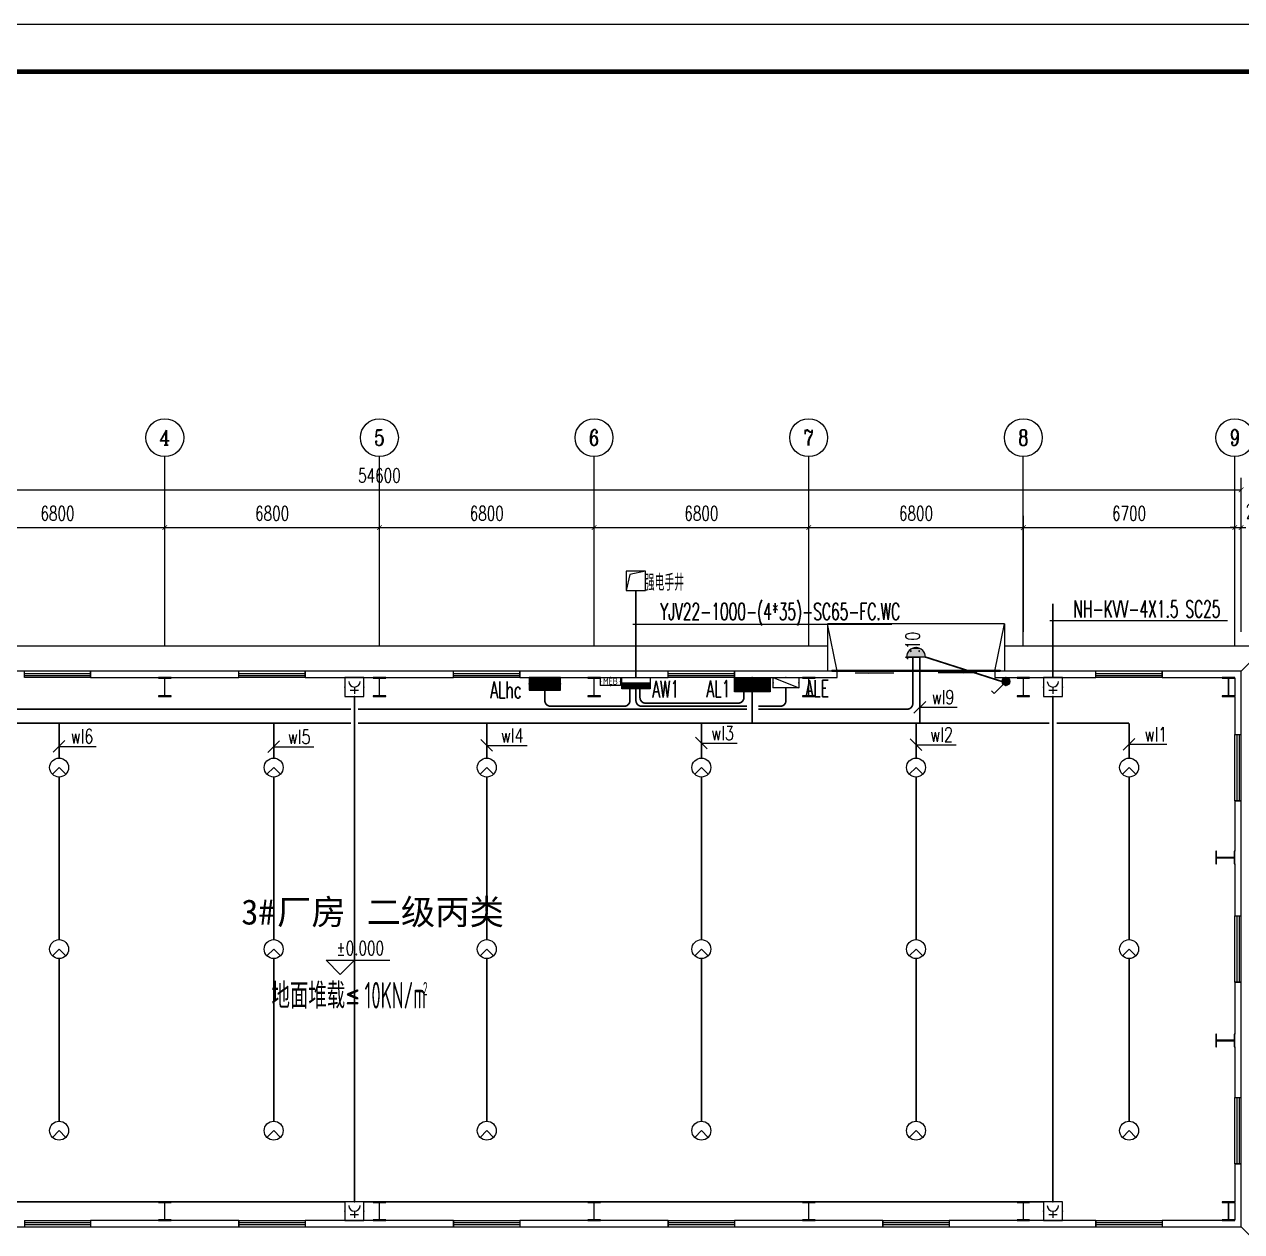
# Model space of a CAD drawing. Extents: x 1728470 to 1835391, y -157368 to 197905.
# Drawn here: x 1759900 to 1798467, y 66212 to 104451 of the extents above; entities that cross this region are included whole.
import ezdxf
from ezdxf.enums import TextEntityAlignment as Align

# ---------------------------------------------------------------- set-up
doc = ezdxf.new("R2010")
doc.units = 0
doc.header["$LTSCALE"] = 1000
doc.header["$MEASUREMENT"] = 0
doc.layers.get('0').update_dxf_attribs({"linetype": 'CONTINUOUS'})
doc.layers.get('DEFPOINTS').update_dxf_attribs({"linetype": 'CONTINUOUS'})
for name, color, linetype in [('AXIS', 3, 'CONTINUOUS'), ('AXIS_TEXT', 7, 'CONTINUOUS'), ('COLUMN', 99, 'CONTINUOUS'), ('DIM-照明', 4, 'CONTINUOUS'), ('DIM_ELEV', 3, 'CONTINUOUS'), ('DIM_SYMB', 3, 'CONTINUOUS'), ('EQUIP-消防', 3, 'CONTINUOUS'), ('EQUIP-照明', 3, 'CONTINUOUS'), ('EQUIP-箱柜', 3, 'CONTINUOUS'), ('GROUND', 2, 'CONTINUOUS'), ('PUB_TEXT', 7, 'CONTINUOUS'), ('PUB_TITLE', 4, 'CONTINUOUS'), ('STAIR', 2, 'CONTINUOUS'), ('WALL', 9, 'CONTINUOUS'), ('WINDOW', 99, 'CONTINUOUS'), ('WIRE-照明', 1, 'CONTINUOUS')]:
    doc.layers.add(name, color=color, linetype=linetype)
doc.styles.add('_TCH_AXIS', font='COMPLEX', dxfattribs={"bigfont": 'GBCBIG'})
doc.styles.add('_TCH_DIM', font='SIMPLEX', dxfattribs={"bigfont": 'GBCBIG'})
doc.styles.add('_TCH_DYN', font='')
doc.styles.add('_TCH_LABEL', font='COMPLEX', dxfattribs={"bigfont": 'GBCBIG'})
doc.styles.add('_TEL_DIM', font='SIMPLEX', dxfattribs={"width": 0.8, "height": 3.5, "bigfont": 'HZTXT'})
doc.styles.add('COMPLEX', font='COMPLEX')
doc.styles.add('DIM_FONT', font='SIMPLEX', dxfattribs={"width": 0.7, "bigfont": 'GBCBIG'})
doc.styles.get("Standard").update_dxf_attribs({"font": 'gbenor.shx', "bigfont": 'gbcbig.shx'})
doc.styles.add('STY53', font='COMPLEX', dxfattribs={"width": 0.6, "bigfont": 'HZTXT'})
doc.styles.get('_TCH_DYN').set_extended_font_data('SimSun')
doc.dimstyles.new('DIMN150', dxfattribs={"dimscale": 1.5, "dimtxt": 300, "dimasz": 100, "dimexe": 250, "dimexo": 300, "dimgap": 150, "dimtad": 1, "dimdec": 0, "dimzin": 0, "dimtxsty": 'DIM_FONT', "dimblk": 'ARCHTICK', "dimcen": 0.09, "dimclrt": 7, "dimazin": 3, "dimtfac": 1, "dimtdec": 0, "dimtix": 1, "dimtmove": 0, "dimatfit": 3, "dimtolj": 1, "dimtzin": 0})

# ---------------------------------------------------------------- blocks, each defined once
blk = doc.blocks.new('_AXISO')
blk.add_circle((0, 0), 0.5)
at = {"layer": 'AXIS_TEXT', "style": 'COMPLEX', "width": 1.041667}
blk.add_attdef('A', text='', height=0.56, dxfattribs=at).set_placement((-0.25, -0.28), (0.25, -0.28), align=Align.FIT)
blk = doc.blocks.new('_ARCHTICK')
at = {"color": 0, "linetype": 'BYBLOCK', "const_width": 0.15}
blk.add_lwpolyline([(-0.5, -0.5), (0.5, 0.5)], dxfattribs=at)
blk = doc.blocks.new('*D59')
at = {"layer": 'AXIS', "color": 0}
for p, q in [((1913817, 87550), (1913817, 92425)), ((1968417, 87550), (1968417, 92425)), ((1913817, 92050), (1968417, 92050))]:
    blk.add_line(p, q, dxfattribs=at)
at = {"layer": 'DEFPOINTS', "color": 0}
for p in [(1968417, 92050), (1913817, 87100), (1968417, 87100)]:
    blk.add_point(p, dxfattribs=at)
at = {"layer": 'AXIS', "color": 0, "xscale": 150, "yscale": 150, "zscale": 150, "rotation": 180}
blk.add_blockref('_ARCHTICK', (1913817, 92050), dxfattribs=at)
at = {"layer": 'AXIS', "color": 0, "xscale": 150, "yscale": 150, "zscale": 150}
blk.add_blockref('_ARCHTICK', (1968417, 92050), dxfattribs=at)
at = {"layer": 'AXIS', "color": 7, "insert": (1941117, 92500), "char_height": 450, "attachment_point": 5, "style": 'DIM_FONT'}
blk.add_mtext('\\A1;54600', dxfattribs=at)
blk = doc.blocks.new('*D63')
at = {"layer": 'AXIS', "color": 0}
for p, q in [((1927517, 87550), (1927517, 91225)), ((1934317, 87550), (1934317, 91225)), ((1927517, 90850), (1934317, 90850))]:
    blk.add_line(p, q, dxfattribs=at)
at = {"layer": 'DEFPOINTS', "color": 0}
for p in [(1934317, 90850), (1927517, 87100), (1934317, 87100)]:
    blk.add_point(p, dxfattribs=at)
at = {"layer": 'AXIS', "color": 0, "xscale": 150, "yscale": 150, "zscale": 150, "rotation": 180}
blk.add_blockref('_ARCHTICK', (1927517, 90850), dxfattribs=at)
at = {"layer": 'AXIS', "color": 0, "xscale": 150, "yscale": 150, "zscale": 150}
blk.add_blockref('_ARCHTICK', (1934317, 90850), dxfattribs=at)
at = {"layer": 'AXIS', "color": 7, "insert": (1930917, 91300), "char_height": 450, "attachment_point": 5, "style": 'DIM_FONT'}
blk.add_mtext('\\A1;6800', dxfattribs=at)
blk = doc.blocks.new('*D64')
at = {"layer": 'AXIS', "color": 0}
for p, q in [((1934317, 87550), (1934317, 91225)), ((1941117, 87550), (1941117, 91225)), ((1934317, 90850), (1941117, 90850))]:
    blk.add_line(p, q, dxfattribs=at)
at = {"layer": 'DEFPOINTS', "color": 0}
for p in [(1941117, 90850), (1934317, 87100), (1941117, 87100)]:
    blk.add_point(p, dxfattribs=at)
at = {"layer": 'AXIS', "color": 0, "xscale": 150, "yscale": 150, "zscale": 150, "rotation": 180}
blk.add_blockref('_ARCHTICK', (1934317, 90850), dxfattribs=at)
at = {"layer": 'AXIS', "color": 0, "xscale": 150, "yscale": 150, "zscale": 150}
blk.add_blockref('_ARCHTICK', (1941117, 90850), dxfattribs=at)
at = {"layer": 'AXIS', "color": 7, "insert": (1937717, 91300), "char_height": 450, "attachment_point": 5, "style": 'DIM_FONT'}
blk.add_mtext('\\A1;6800', dxfattribs=at)
blk = doc.blocks.new('*D65')
at = {"layer": 'AXIS', "color": 0}
for p, q in [((1941117, 87550), (1941117, 91225)), ((1947917, 87550), (1947917, 91225)), ((1941117, 90850), (1947917, 90850))]:
    blk.add_line(p, q, dxfattribs=at)
at = {"layer": 'DEFPOINTS', "color": 0}
for p in [(1947917, 90850), (1941117, 87100), (1947917, 87100)]:
    blk.add_point(p, dxfattribs=at)
at = {"layer": 'AXIS', "color": 0, "xscale": 150, "yscale": 150, "zscale": 150, "rotation": 180}
blk.add_blockref('_ARCHTICK', (1941117, 90850), dxfattribs=at)
at = {"layer": 'AXIS', "color": 0, "xscale": 150, "yscale": 150, "zscale": 150}
blk.add_blockref('_ARCHTICK', (1947917, 90850), dxfattribs=at)
at = {"layer": 'AXIS', "color": 7, "insert": (1944517, 91300), "char_height": 450, "attachment_point": 5, "style": 'DIM_FONT'}
blk.add_mtext('\\A1;6800', dxfattribs=at)
blk = doc.blocks.new('*D66')
at = {"layer": 'AXIS', "color": 0}
for p, q in [((1947917, 87550), (1947917, 91225)), ((1954717, 87550), (1954717, 91225)), ((1947917, 90850), (1954717, 90850))]:
    blk.add_line(p, q, dxfattribs=at)
at = {"layer": 'DEFPOINTS', "color": 0}
for p in [(1954717, 90850), (1947917, 87100), (1954717, 87100)]:
    blk.add_point(p, dxfattribs=at)
at = {"layer": 'AXIS', "color": 0, "xscale": 150, "yscale": 150, "zscale": 150, "rotation": 180}
blk.add_blockref('_ARCHTICK', (1947917, 90850), dxfattribs=at)
at = {"layer": 'AXIS', "color": 0, "xscale": 150, "yscale": 150, "zscale": 150}
blk.add_blockref('_ARCHTICK', (1954717, 90850), dxfattribs=at)
at = {"layer": 'AXIS', "color": 7, "insert": (1951317, 91300), "char_height": 450, "attachment_point": 5, "style": 'DIM_FONT'}
blk.add_mtext('\\A1;6800', dxfattribs=at)
blk = doc.blocks.new('*D67')
at = {"layer": 'AXIS', "color": 0}
for p, q in [((1954717, 87550), (1954717, 91225)), ((1961517, 87550), (1961517, 91225)), ((1954717, 90850), (1961517, 90850))]:
    blk.add_line(p, q, dxfattribs=at)
at = {"layer": 'DEFPOINTS', "color": 0}
for p in [(1961517, 90850), (1954717, 87100), (1961517, 87100)]:
    blk.add_point(p, dxfattribs=at)
at = {"layer": 'AXIS', "color": 0, "xscale": 150, "yscale": 150, "zscale": 150, "rotation": 180}
blk.add_blockref('_ARCHTICK', (1954717, 90850), dxfattribs=at)
at = {"layer": 'AXIS', "color": 0, "xscale": 150, "yscale": 150, "zscale": 150}
blk.add_blockref('_ARCHTICK', (1961517, 90850), dxfattribs=at)
at = {"layer": 'AXIS', "color": 7, "insert": (1958117, 91300), "char_height": 450, "attachment_point": 5, "style": 'DIM_FONT'}
blk.add_mtext('\\A1;6800', dxfattribs=at)
blk = doc.blocks.new('*D68')
at = {"layer": 'AXIS', "color": 0}
for p, q in [((1961517, 87550), (1961517, 91225)), ((1968217, 87550), (1968217, 91225)), ((1961517, 90850), (1968217, 90850))]:
    blk.add_line(p, q, dxfattribs=at)
at = {"layer": 'DEFPOINTS', "color": 0}
for p in [(1968217, 90850), (1961517, 87100), (1968217, 87100)]:
    blk.add_point(p, dxfattribs=at)
at = {"layer": 'AXIS', "color": 0, "xscale": 150, "yscale": 150, "zscale": 150, "rotation": 180}
blk.add_blockref('_ARCHTICK', (1961517, 90850), dxfattribs=at)
at = {"layer": 'AXIS', "color": 0, "xscale": 150, "yscale": 150, "zscale": 150}
blk.add_blockref('_ARCHTICK', (1968217, 90850), dxfattribs=at)
at = {"layer": 'AXIS', "color": 7, "insert": (1964867, 91300), "char_height": 450, "attachment_point": 5, "style": 'DIM_FONT'}
blk.add_mtext('\\A1;6700', dxfattribs=at)
blk = doc.blocks.new('*D69')
at = {"layer": 'AXIS', "color": 0}
for p, q in [((1968217, 87550), (1968217, 91225)), ((1968417, 87550), (1968417, 91225)), ((1968217, 90850), (1968067, 90850)), ((1968217, 90850), (1968417, 90850)), ((1968417, 90850), (1968567, 90850))]:
    blk.add_line(p, q, dxfattribs=at)
at = {"layer": 'DEFPOINTS', "color": 0}
for p in [(1968417, 90850), (1968217, 87100), (1968417, 87100)]:
    blk.add_point(p, dxfattribs=at)
at = {"layer": 'AXIS', "color": 0, "xscale": 150, "yscale": 150, "zscale": 150}
blk.add_blockref('_ARCHTICK', (1968217, 90850), dxfattribs=at)
at = {"layer": 'AXIS', "color": 0, "xscale": 150, "yscale": 150, "zscale": 150, "rotation": 180}
blk.add_blockref('_ARCHTICK', (1968417, 90850), dxfattribs=at)
at = {"layer": 'AXIS', "color": 7, "insert": (1968972, 91368), "char_height": 450, "attachment_point": 5, "style": 'DIM_FONT'}
blk.add_mtext('\\A1;200', dxfattribs=at)
blk = doc.blocks.new('$TCHSYS$WIN2D')
for p, q in [((-0.5, 0.5), (0.5, 0.5)), ((-0.5, 0.5), (-0.5, -0.5)), ((0.5, 0.5), (0.5, -0.5)), ((0.5, 0.167), (-0.5, 0.167)), ((0.5, -0.167), (-0.5, -0.167)), ((-0.5, -0.5), (0.5, -0.5))]:
    blk.add_line(p, q)
blk = doc.blocks.new('$DORLIB2D$00000130')
at = {"color": 0, "linetype": 'CONTINUOUS'}
for p, q in [((-0.5333, 0.6601), (-0.5333, 0.5127)), ((0, 0.6601), (-0.5333, 0.6601)), ((0, 0.5127), (0, 0.6601)), ((0.5333, 0.6601), (0, 0.6601)), ((0.5333, 0.6601), (0.5333, 0.5127)), ((0, 0.5127), (-0.5333, 0.5127)), ((0.5333, 0.5127), (0, 0.5127)), ((-0.3853, 0.2694), (-0.1396, 0.2694)), ((-0.3853, 0.2694), (-0.2999, 0.2144)), ((-0.2999, 0.2144), (-0.2999, 0.2694)), ((0.3853, 0.2694), (0.1396, 0.2694)), ((0.2999, 0.2144), (0.2999, 0.2694)), ((0.3853, 0.2694), (0.2999, 0.2144))]:
    blk.add_line(p, q, dxfattribs=at)
blk = doc.blocks.new('$EQUIP$00002702')
for p, q in [((-0.75, 0.6), (-0.75, 0)), ((0.75, 0.6), (-0.75, 0.6)), ((-0.75, 0), (0.75, 0)), ((0.75, 0), (0.75, 0.6))]:
    blk.add_line(p, q)
at = {"const_width": 0.04}
blk.add_lwpolyline([(-0.75, 0.6), (-0.75, 0), (0.75, 0), (0.75, 0.6), (-0.75, 0.6), (-0.75, 0)], dxfattribs=at)
for p in [(-0.75, 0.3), (0, 0.6), (0, 0), (0.75, 0.3)]:
    blk.add_point(p)
at = {"color": 7}
blk.add_attdef('$TEXT$', text='', height=0.5, dxfattribs=at).set_placement((0, 0.3), align=Align.MIDDLE_CENTER)
blk = doc.blocks.new('*X11')
at = {"color": 0}
for p, q in [((-250, 33), (-183, 100)), ((-250, 68), (-218, 100)), ((-247, 0), (-147, 100)), ((-212, 0), (-112, 100)), ((-177, 0), (-77, 100)), ((-141, 0), (-41, 100)), ((-106, 0), (-6, 100)), ((-71, 0), (29, 100)), ((-35, 0), (65, 100)), ((0, 0), (100, 100)), ((35, 0), (135, 100)), ((71, 0), (171, 100)), ((106, 0), (206, 100)), ((141, 0), (241, 100)), ((177, 0), (250, 73)), ((212, 0), (250, 38)), ((247, 0), (250, 3))]:
    blk.add_line(p, q, dxfattribs=at)
blk = doc.blocks.new('$EQUIP$00001414')
for p, q in [((0.75, 0.6), (-0.75, 0.6)), ((-0.75, 0.6), (-0.75, 0)), ((-0.75, 0.3), (0.75, 0.3)), ((-0.75, 0), (0.75, 0)), ((0.75, 0), (0.75, 0.6))]:
    blk.add_line(p, q)
at = {"const_width": 0.3}
blk.add_lwpolyline([(-0.75, 0.15), (0.75, 0.15)], dxfattribs=at)
for p in [(-0.75, 0.3), (0, 0.6), (0, 0), (0.75, 0.3)]:
    blk.add_point(p)
at = {"xscale": 0.00300000000061118, "yscale": 0.00300000000061118, "zscale": 0.003}
blk.add_blockref('*X11', (0, 0), dxfattribs=at)
at = {"style": '_TCH_LABEL', "flags": 9}
blk.add_attdef('A', (0, 0), '', height=0.00002, dxfattribs=at)
blk = doc.blocks.new('$EQUIP$00002942')
for p, q in [((-0.75, 0.6), (-0.75, 0)), ((-0.75, 0), (0.75, 0.6)), ((0.75, 0.6), (-0.75, 0.6)), ((-0.75, 0), (0.75, 0)), ((0.75, 0), (0.75, 0.6))]:
    blk.add_line(p, q)
at = {"const_width": 0.04}
blk.add_lwpolyline([(-0.75, 0.6), (-0.75, 0), (0.75, 0), (0.75, 0.6), (-0.75, 0.6), (-0.75, 0)], dxfattribs=at)
for p in [(-0.75, 0.3), (0, 0.6), (0, 0), (0.75, 0.3)]:
    blk.add_point(p)
blk = doc.blocks.new('*X21')
at = {"color": 0}
for p, q in [((-250, 33), (-83, 200)), ((-250, 68), (-118, 200)), ((-250, 104), (-154, 200)), ((-250, 139), (-189, 200)), ((-250, 174), (-224, 200)), ((-247, 0), (-47, 200)), ((-212, 0), (-12, 200)), ((-177, 0), (23, 200)), ((-141, 0), (59, 200)), ((-106, 0), (94, 200)), ((-71, 0), (129, 200)), ((-35, 0), (165, 200)), ((0, 0), (200, 200)), ((35, 0), (235, 200)), ((71, 0), (250, 179)), ((106, 0), (250, 144)), ((141, 0), (250, 109)), ((177, 0), (250, 73)), ((212, 0), (250, 38)), ((247, 0), (250, 3))]:
    blk.add_line(p, q, dxfattribs=at)
blk = doc.blocks.new('$EQUIP$00001421')
for p, q in [((0.75, 0.6), (-0.75, 0.6)), ((-0.75, 0.6), (-0.75, 0)), ((0.75, 0), (0.75, 0.6)), ((-0.75, 0), (0.75, 0))]:
    blk.add_line(p, q)
at = {"const_width": 0.6}
blk.add_lwpolyline([(-0.75, 0.3), (0.75, 0.3)], dxfattribs=at)
for p in [(0, 0.6), (-0.75, 0.3), (0, 0), (0.75, 0.3)]:
    blk.add_point(p)
at = {"xscale": 0.00300000000061118, "yscale": 0.00300000000061118, "zscale": 0.003}
blk.add_blockref('*X21', (0, 0), dxfattribs=at)
at = {"style": '_TCH_LABEL', "flags": 9}
blk.add_attdef('A', (0, 0), '', height=0.00002, dxfattribs=at)
blk = doc.blocks.new('$EQUIP$00001176')
for q in [(-0.354, -0.354), (0.354, -0.354)]:
    blk.add_line((0, 0), q)
blk.add_circle((0, 0), 0.5)
at = {"style": '_TCH_LABEL', "flags": 9}
blk.add_attdef('A', (0, 0), '', height=0.00002, dxfattribs=at)
blk = doc.blocks.new('$EQUIP$00001168')
blk.add_line((-0.5, 0), (0.5, 0))
blk.add_arc((0, 0), 0.5, 180, 0)
for p in [(-0.5, 0), (0, 0), (0.5, 0), (0, -0.5)]:
    blk.add_point(p)
for points in [[(0.433, -0.25), (-0.433, -0.25), (0.5, 0), (-0.5, 0)], [(0.25, -0.433), (-0.25, -0.433), (0.433, -0.25), (-0.433, -0.25)], [(0, -0.5), (0, -0.5), (0.25, -0.433), (-0.25, -0.433)]]:
    blk.add_solid(points)
at = {"flags": 9}
blk.add_attdef('A', (0, 0), '', height=0.00002, dxfattribs=at)
blk = doc.blocks.new('$EQUIP$00001962')
for p, q in [((0.147, 0.356), (0.625, 0.833)), ((0.625, 0.833), (0.766, 0.692))]:
    blk.add_line(p, q)
blk.add_circle((0, 0.208), 0.208)
for p in [(-0.208, 0.208), (0, 0.417), (0, 0), (0.208, 0.208)]:
    blk.add_point(p)
for points in [[(-0.18, 0.313), (0.18, 0.313), (-0.208, 0.208), (0.208, 0.208)], [(-0.18, 0.104), (0.18, 0.104), (-0.208, 0.208), (0.208, 0.208)], [(-0.104, 0.389), (0.104, 0.389), (-0.18, 0.313), (0.18, 0.313)], [(-0.104, 0.028), (0.104, 0.028), (-0.18, 0.104), (0.18, 0.104)], [(0, 0.417), (0, 0.417), (-0.104, 0.389), (0.104, 0.389)], [(0, 0), (0, 0), (-0.104, 0.028), (0.104, 0.028)]]:
    blk.add_solid(points)
blk = doc.blocks.new('$EQUIP$00001712')
for p, q in [((-0.5, 1), (-0.5, 0)), ((0.5, 1), (-0.5, 1)), ((0.5, 0), (0.5, 1)), ((-0.5, 0), (0.5, 0)), ((-0.219, 0.331), (0.222, 0.331)), ((0, 0.5), (0, 0.15))]:
    blk.add_line(p, q)
blk.add_arc((0, 0.8), 0.3, 180, 0)
for p in [(0, 1), (-0.5, 0.5), (0, 0), (0.5, 0.5)]:
    blk.add_point(p)
at = {"flags": 1}
blk.add_attdef('B', text='', height=0.4, dxfattribs=at).set_placement((0.726, 0.302), align=Align.MIDDLE_CENTER)
blk = doc.blocks.new('DFW32')
at = {"layer": 'AXIS', "color": 8}
for p, q in [((1934316.8, 87100.2), (1934316.8, 93100.2)), ((1941116.8, 87100.2), (1941116.8, 93100.2)), ((1947916.8, 87100.2), (1947916.8, 93100.2)), ((1954716.8, 87100.2), (1954716.8, 93100.2)), ((1961516.8, 87100.2), (1961516.8, 93100.2)), ((1968216.8, 87100.2), (1968216.8, 93100.2))]:
    blk.add_line(p, q, dxfattribs=at)
at = {"layer": 'COLUMN', "color": 8}
for p, q in [((1934516.8, 86100.2), (1934116.8, 86100.2)), ((1934116.8, 86100.2), (1934116.8, 86078.2)), ((1934116.8, 86078.2), (1934305.8, 86078.2)), ((1934305.8, 86078.2), (1934310.8, 86073.2)), ((1934310.8, 86073.2), (1934310.8, 85527.2)), ((1934322.8, 86073.2), (1934327.8, 86078.2)), ((1934322.8, 85527.2), (1934322.8, 86073.2)), ((1934327.8, 86078.2), (1934516.8, 86078.2)), ((1934516.8, 86078.2), (1934516.8, 86100.2)), ((1941316.8, 86100.2), (1940916.8, 86100.2)), ((1940916.8, 86100.2), (1940916.8, 86078.2)), ((1940916.8, 86078.2), (1941105.8, 86078.2)), ((1941105.8, 86078.2), (1941110.8, 86073.2)), ((1941110.8, 86073.2), (1941110.8, 85527.2)), ((1941122.8, 86073.2), (1941127.8, 86078.2)), ((1941122.8, 85527.2), (1941122.8, 86073.2)), ((1941127.8, 86078.2), (1941316.8, 86078.2)), ((1941316.8, 86078.2), (1941316.8, 86100.2)), ((1948116.8, 86100.2), (1947716.8, 86100.2)), ((1947716.8, 86100.2), (1947716.8, 86078.2)), ((1947716.8, 86078.2), (1947905.8, 86078.2)), ((1947905.8, 86078.2), (1947910.8, 86073.2)), ((1947910.8, 86073.2), (1947910.8, 85527.2)), ((1947922.8, 86073.2), (1947927.8, 86078.2)), ((1947922.8, 85527.2), (1947922.8, 86073.2)), ((1947927.8, 86078.2), (1948116.8, 86078.2)), ((1948116.8, 86078.2), (1948116.8, 86100.2)), ((1954916.8, 86100.2), (1954516.8, 86100.2)), ((1954516.8, 86100.2), (1954516.8, 86078.2)), ((1954516.8, 86078.2), (1954705.8, 86078.2)), ((1954705.8, 86078.2), (1954710.8, 86073.2)), ((1954710.8, 86073.2), (1954710.8, 85527.2)), ((1954722.8, 86073.2), (1954727.8, 86078.2)), ((1954722.8, 85527.2), (1954722.8, 86073.2)), ((1954727.8, 86078.2), (1954916.8, 86078.2)), ((1954916.8, 86078.2), (1954916.8, 86100.2)), ((1961716.8, 86100.2), (1961316.8, 86100.2)), ((1961316.8, 86100.2), (1961316.8, 86078.2)), ((1961316.8, 86078.2), (1961505.8, 86078.2)), ((1961505.8, 86078.2), (1961510.8, 86073.2)), ((1961510.8, 86073.2), (1961510.8, 85527.2)), ((1961522.8, 86073.2), (1961527.8, 86078.2)), ((1961522.8, 85527.2), (1961522.8, 86073.2)), ((1961527.8, 86078.2), (1961716.8, 86078.2)), ((1961716.8, 86078.2), (1961716.8, 86100.2)), ((1968216.8, 86100.2), (1967816.8, 86100.2)), ((1967816.8, 86100.2), (1967816.8, 86078.2)), ((1967816.8, 86078.2), (1968005.8, 86078.2)), ((1968005.8, 86078.2), (1968010.8, 86073.2)), ((1968010.8, 86073.2), (1968010.8, 85527.2)), ((1968022.8, 86073.2), (1968027.8, 86078.2)), ((1968022.8, 85527.2), (1968022.8, 86073.2)), ((1968027.8, 86078.2), (1968216.8, 86078.2)), ((1968216.8, 86078.2), (1968216.8, 86100.2)), ((1934305.8, 85522.2), (1934116.8, 85522.2)), ((1934116.8, 85522.2), (1934116.8, 85500.2)), ((1934116.8, 85500.2), (1934516.8, 85500.2)), ((1934310.8, 85527.2), (1934305.8, 85522.2)), ((1934327.8, 85522.2), (1934322.8, 85527.2)), ((1934516.8, 85522.2), (1934327.8, 85522.2)), ((1934516.8, 85500.2), (1934516.8, 85522.2)), ((1941105.8, 85522.2), (1940916.8, 85522.2)), ((1940916.8, 85522.2), (1940916.8, 85500.2)), ((1940916.8, 85500.2), (1941316.8, 85500.2)), ((1941110.8, 85527.2), (1941105.8, 85522.2)), ((1941127.8, 85522.2), (1941122.8, 85527.2)), ((1941316.8, 85522.2), (1941127.8, 85522.2)), ((1941316.8, 85500.2), (1941316.8, 85522.2)), ((1947905.8, 85522.2), (1947716.8, 85522.2)), ((1947716.8, 85522.2), (1947716.8, 85500.2)), ((1947716.8, 85500.2), (1948116.8, 85500.2)), ((1947910.8, 85527.2), (1947905.8, 85522.2)), ((1947927.8, 85522.2), (1947922.8, 85527.2)), ((1948116.8, 85522.2), (1947927.8, 85522.2)), ((1948116.8, 85500.2), (1948116.8, 85522.2)), ((1954705.8, 85522.2), (1954516.8, 85522.2)), ((1954516.8, 85522.2), (1954516.8, 85500.2)), ((1954516.8, 85500.2), (1954916.8, 85500.2)), ((1954710.8, 85527.2), (1954705.8, 85522.2)), ((1954727.8, 85522.2), (1954722.8, 85527.2)), ((1954916.8, 85522.2), (1954727.8, 85522.2)), ((1954916.8, 85500.2), (1954916.8, 85522.2)), ((1961505.8, 85522.2), (1961316.8, 85522.2)), ((1961316.8, 85522.2), (1961316.8, 85500.2)), ((1961316.8, 85500.2), (1961716.8, 85500.2)), ((1961510.8, 85527.2), (1961505.8, 85522.2)), ((1961527.8, 85522.2), (1961522.8, 85527.2)), ((1961716.8, 85522.2), (1961527.8, 85522.2)), ((1961716.8, 85500.2), (1961716.8, 85522.2)), ((1968005.8, 85522.2), (1967816.8, 85522.2)), ((1967816.8, 85522.2), (1967816.8, 85500.2)), ((1967816.8, 85500.2), (1968216.8, 85500.2)), ((1968010.8, 85527.2), (1968005.8, 85522.2)), ((1968027.8, 85522.2), (1968022.8, 85527.2)), ((1968216.8, 85522.2), (1968027.8, 85522.2)), ((1968216.8, 85500.2), (1968216.8, 85522.2)), ((1967638.8, 80600.2), (1967616.8, 80600.2)), ((1967616.8, 80600.2), (1967616.8, 80200.2)), ((1967638.8, 80411.2), (1967638.8, 80600.2)), ((1967643.8, 80406.2), (1967638.8, 80411.2)), ((1967638.8, 80389.2), (1967643.8, 80394.2)), ((1967638.8, 80200.2), (1967638.8, 80389.2)), ((1968189.8, 80406.2), (1967643.8, 80406.2)), ((1967643.8, 80394.2), (1968189.8, 80394.2)), ((1968194.8, 80411.2), (1968189.8, 80406.2)), ((1968189.8, 80394.2), (1968194.8, 80389.2)), ((1968216.8, 80600.2), (1968194.8, 80600.2)), ((1968194.8, 80600.2), (1968194.8, 80411.2)), ((1968194.8, 80389.2), (1968194.8, 80200.2)), ((1968216.8, 80200.2), (1968216.8, 80600.2)), ((1967616.8, 80200.2), (1967638.8, 80200.2)), ((1968194.8, 80200.2), (1968216.8, 80200.2)), ((1967638.8, 74806.2), (1967616.8, 74806.2)), ((1967616.8, 74806.2), (1967616.8, 74406.2)), ((1967638.8, 74617.2), (1967638.8, 74806.2)), ((1967643.8, 74612.2), (1967638.8, 74617.2)), ((1967638.8, 74595.2), (1967643.8, 74600.2)), ((1967638.8, 74406.2), (1967638.8, 74595.2)), ((1968189.8, 74612.2), (1967643.8, 74612.2)), ((1967643.8, 74600.2), (1968189.8, 74600.2)), ((1968194.8, 74617.2), (1968189.8, 74612.2)), ((1968189.8, 74600.2), (1968194.8, 74595.2)), ((1968216.8, 74806.2), (1968194.8, 74806.2)), ((1968194.8, 74806.2), (1968194.8, 74617.2)), ((1968194.8, 74595.2), (1968194.8, 74406.2)), ((1968216.8, 74406.2), (1968216.8, 74806.2)), ((1967616.8, 74406.2), (1967638.8, 74406.2)), ((1968194.8, 74406.2), (1968216.8, 74406.2)), ((1934516.8, 69500.2), (1934116.8, 69500.2)), ((1934116.8, 69500.2), (1934116.8, 69478.2)), ((1934116.8, 69478.2), (1934305.8, 69478.2)), ((1934305.8, 69478.2), (1934310.8, 69473.2)), ((1934310.8, 69473.2), (1934310.8, 68927.2)), ((1934322.8, 69473.2), (1934327.8, 69478.2)), ((1934322.8, 68927.2), (1934322.8, 69473.2)), ((1934327.8, 69478.2), (1934516.8, 69478.2)), ((1934516.8, 69478.2), (1934516.8, 69500.2)), ((1941316.8, 69500.2), (1940916.8, 69500.2)), ((1940916.8, 69500.2), (1940916.8, 69478.2)), ((1940916.8, 69478.2), (1941105.8, 69478.2)), ((1941105.8, 69478.2), (1941110.8, 69473.2)), ((1941110.8, 69473.2), (1941110.8, 68927.2)), ((1941122.8, 69473.2), (1941127.8, 69478.2)), ((1941122.8, 68927.2), (1941122.8, 69473.2)), ((1941127.8, 69478.2), (1941316.8, 69478.2)), ((1941316.8, 69478.2), (1941316.8, 69500.2)), ((1948116.8, 69500.2), (1947716.8, 69500.2)), ((1947716.8, 69500.2), (1947716.8, 69478.2)), ((1947716.8, 69478.2), (1947905.8, 69478.2)), ((1947905.8, 69478.2), (1947910.8, 69473.2)), ((1947910.8, 69473.2), (1947910.8, 68927.2)), ((1947922.8, 69473.2), (1947927.8, 69478.2)), ((1947922.8, 68927.2), (1947922.8, 69473.2)), ((1947927.8, 69478.2), (1948116.8, 69478.2)), ((1948116.8, 69478.2), (1948116.8, 69500.2)), ((1954916.8, 69500.2), (1954516.8, 69500.2)), ((1954516.8, 69500.2), (1954516.8, 69478.2)), ((1954516.8, 69478.2), (1954705.8, 69478.2)), ((1954705.8, 69478.2), (1954710.8, 69473.2)), ((1954710.8, 69473.2), (1954710.8, 68927.2)), ((1954722.8, 69473.2), (1954727.8, 69478.2)), ((1954722.8, 68927.2), (1954722.8, 69473.2)), ((1954727.8, 69478.2), (1954916.8, 69478.2)), ((1954916.8, 69478.2), (1954916.8, 69500.2)), ((1961716.8, 69500.2), (1961316.8, 69500.2)), ((1961316.8, 69500.2), (1961316.8, 69478.2)), ((1961316.8, 69478.2), (1961505.8, 69478.2)), ((1961505.8, 69478.2), (1961510.8, 69473.2)), ((1961510.8, 69473.2), (1961510.8, 68927.2)), ((1961522.8, 69473.2), (1961527.8, 69478.2)), ((1961522.8, 68927.2), (1961522.8, 69473.2)), ((1961527.8, 69478.2), (1961716.8, 69478.2)), ((1961716.8, 69478.2), (1961716.8, 69500.2)), ((1968216.8, 69500.2), (1967816.8, 69500.2)), ((1967816.8, 69500.2), (1967816.8, 69478.2)), ((1967816.8, 69478.2), (1968005.8, 69478.2)), ((1968005.8, 69478.2), (1968010.8, 69473.2)), ((1968010.8, 69473.2), (1968010.8, 68927.2)), ((1968022.8, 69473.2), (1968027.8, 69478.2)), ((1968022.8, 68927.2), (1968022.8, 69473.2)), ((1968027.8, 69478.2), (1968216.8, 69478.2)), ((1968216.8, 69478.2), (1968216.8, 69500.2)), ((1934305.8, 68922.2), (1934116.8, 68922.2)), ((1934116.8, 68922.2), (1934116.8, 68900.2)), ((1934116.8, 68900.2), (1934516.8, 68900.2)), ((1934310.8, 68927.2), (1934305.8, 68922.2)), ((1934327.8, 68922.2), (1934322.8, 68927.2)), ((1934516.8, 68922.2), (1934327.8, 68922.2)), ((1934516.8, 68900.2), (1934516.8, 68922.2)), ((1941105.8, 68922.2), (1940916.8, 68922.2)), ((1940916.8, 68922.2), (1940916.8, 68900.2)), ((1940916.8, 68900.2), (1941316.8, 68900.2)), ((1941110.8, 68927.2), (1941105.8, 68922.2)), ((1941127.8, 68922.2), (1941122.8, 68927.2)), ((1941316.8, 68922.2), (1941127.8, 68922.2)), ((1941316.8, 68900.2), (1941316.8, 68922.2)), ((1947905.8, 68922.2), (1947716.8, 68922.2)), ((1947716.8, 68922.2), (1947716.8, 68900.2)), ((1947716.8, 68900.2), (1948116.8, 68900.2)), ((1947910.8, 68927.2), (1947905.8, 68922.2)), ((1947927.8, 68922.2), (1947922.8, 68927.2)), ((1948116.8, 68922.2), (1947927.8, 68922.2)), ((1948116.8, 68900.2), (1948116.8, 68922.2)), ((1954705.8, 68922.2), (1954516.8, 68922.2)), ((1954516.8, 68922.2), (1954516.8, 68900.2)), ((1954516.8, 68900.2), (1954916.8, 68900.2)), ((1954710.8, 68927.2), (1954705.8, 68922.2)), ((1954727.8, 68922.2), (1954722.8, 68927.2)), ((1954916.8, 68922.2), (1954727.8, 68922.2)), ((1954916.8, 68900.2), (1954916.8, 68922.2)), ((1961505.8, 68922.2), (1961316.8, 68922.2)), ((1961316.8, 68922.2), (1961316.8, 68900.2)), ((1961316.8, 68900.2), (1961716.8, 68900.2)), ((1961510.8, 68927.2), (1961505.8, 68922.2)), ((1961527.8, 68922.2), (1961522.8, 68927.2)), ((1961716.8, 68922.2), (1961527.8, 68922.2)), ((1961716.8, 68900.2), (1961716.8, 68922.2)), ((1968005.8, 68922.2), (1967816.8, 68922.2)), ((1967816.8, 68922.2), (1967816.8, 68900.2)), ((1967816.8, 68900.2), (1968216.8, 68900.2)), ((1968010.8, 68927.2), (1968005.8, 68922.2)), ((1968027.8, 68922.2), (1968022.8, 68927.2)), ((1968216.8, 68922.2), (1968027.8, 68922.2)), ((1968216.8, 68900.2), (1968216.8, 68922.2))]:
    blk.add_line(p, q, dxfattribs=at)
at = {"layer": 'DIM_ELEV', "color": 8}
for p, q in [((1939876, 76698.2), (1939426, 77148.2)), ((1939426, 77148.2), (1941445.7, 77148.2)), ((1939876, 76698.2), (1940326, 77148.2))]:
    blk.add_line(p, q, dxfattribs=at)
at = {"layer": 'DIM_SYMB', "color": 8}
blk.add_lwpolyline([(1958391.3, 86495.2, 0, 0, 0), (1958391.3, 87168.7, 120, 0, 0), (1958391.3, 87618.7, 0, 0, 0)], format="xyseb", dxfattribs=at)
at = {"layer": 'GROUND', "color": 8}
for p, q in [((1955316.8, 87100.2), (1926916.8, 87100.2)), ((1969216.8, 87100.2), (1960916.8, 87100.2)), ((1968416.8, 86300.2), (1969216.8, 87100.2)), ((1955316.8, 86300.2), (1926916.8, 86300.2)), ((1968416.8, 86300.2), (1960916.8, 86300.2)), ((1968416.8, 68700.2), (1968416.8, 86300.2)), ((1913816.8, 68700.2), (1968416.8, 68700.2)), ((1968416.8, 68700.2), (1969216.8, 67900.2))]:
    blk.add_line(p, q, dxfattribs=at)
at = {"layer": 'STAIR', "color": 8}
for p, q in [((1960916.8, 87800.2), (1955316.8, 87800.2)), ((1955316.8, 87800.2), (1955316.8, 86300.2)), ((1955616.8, 86300.2), (1955316.8, 87800.2)), ((1960616.8, 86300.2), (1960916.8, 87800.2)), ((1960916.8, 87800.2), (1960916.8, 86300.2)), ((1960916.8, 86300.2), (1955316.8, 86300.2))]:
    blk.add_line(p, q, dxfattribs=at)
at = {"layer": 'WALL', "color": 8}
for p, q in [((1934316.8, 86300.2), (1931966.8, 86300.2)), ((1931966.8, 86300.2), (1931966.8, 86100.2)), ((1931966.8, 86100.2), (1934116.8, 86100.2)), ((1936666.8, 86300.2), (1934316.8, 86300.2)), ((1934516.8, 86100.2), (1936666.8, 86100.2)), ((1936666.8, 86100.2), (1936666.8, 86300.2)), ((1941116.8, 86300.2), (1938766.8, 86300.2)), ((1938766.8, 86300.2), (1938766.8, 86100.2)), ((1938766.8, 86100.2), (1940916.8, 86100.2)), ((1943466.8, 86300.2), (1941116.8, 86300.2)), ((1941316.8, 86100.2), (1943466.8, 86100.2)), ((1943466.8, 86100.2), (1943466.8, 86300.2)), ((1947916.8, 86300.2), (1945566.8, 86300.2)), ((1945566.8, 86300.2), (1945566.8, 86100.2)), ((1945566.8, 86100.2), (1947716.8, 86100.2)), ((1950266.8, 86300.2), (1947916.8, 86300.2)), ((1948116.8, 86100.2), (1950266.8, 86100.2)), ((1950266.8, 86100.2), (1950266.8, 86300.2)), ((1954716.8, 86300.2), (1952366.8, 86300.2)), ((1952366.8, 86300.2), (1952366.8, 86100.2)), ((1952366.8, 86100.2), (1954516.8, 86100.2)), ((1955616.8, 86300.2), (1954716.8, 86300.2)), ((1954916.8, 86100.2), (1955616.8, 86100.2)), ((1955616.8, 86100.2), (1955616.8, 86300.2)), ((1961516.8, 86300.2), (1960616.8, 86300.2)), ((1960616.8, 86300.2), (1960616.8, 86100.2)), ((1960616.8, 86100.2), (1961316.8, 86100.2)), ((1963816.8, 86300.2), (1961516.8, 86300.2)), ((1961716.8, 86100.2), (1963816.8, 86100.2)), ((1963816.8, 86100.2), (1963816.8, 86300.2)), ((1968416.8, 86300.2), (1965916.8, 86300.2)), ((1965916.8, 86300.2), (1965916.8, 86100.2)), ((1965916.8, 86100.2), (1967816.8, 86100.2)), ((1968216.8, 86078.2), (1968216.8, 85522.2)), ((1968416.8, 84300.2), (1968416.8, 86300.2)), ((1968216.8, 85500.2), (1968216.8, 84300.2)), ((1968216.8, 84300.2), (1968416.8, 84300.2)), ((1968416.8, 82200.2), (1968216.8, 82200.2)), ((1968216.8, 82200.2), (1968216.8, 80600.2)), ((1968416.8, 80400.2), (1968416.8, 82200.2)), ((1968416.8, 78550.2), (1968416.8, 80400.2)), ((1968216.8, 80200.2), (1968216.8, 78550.2)), ((1968216.8, 78550.2), (1968416.8, 78550.2)), ((1968416.8, 76450.2), (1968216.8, 76450.2)), ((1968216.8, 76450.2), (1968216.8, 74806.2)), ((1968416.8, 74606.2), (1968416.8, 76450.2)), ((1968416.8, 72800.2), (1968416.8, 74606.2)), ((1968216.8, 74406.2), (1968216.8, 72800.2)), ((1968216.8, 72800.2), (1968416.8, 72800.2)), ((1968416.8, 70700.2), (1968216.8, 70700.2)), ((1968216.8, 70700.2), (1968216.8, 69500.2)), ((1968416.8, 68700.2), (1968416.8, 70700.2)), ((1968216.8, 69478.2), (1968216.8, 68922.2)), ((1934116.8, 68900.2), (1931966.8, 68900.2)), ((1931966.8, 68900.2), (1931966.8, 68700.2)), ((1931966.8, 68700.2), (1934316.8, 68700.2)), ((1934316.8, 68700.2), (1936666.8, 68700.2)), ((1936666.8, 68900.2), (1934516.8, 68900.2)), ((1936666.8, 68700.2), (1936666.8, 68900.2)), ((1940916.8, 68900.2), (1938766.8, 68900.2)), ((1938766.8, 68900.2), (1938766.8, 68700.2)), ((1938766.8, 68700.2), (1941116.8, 68700.2)), ((1941116.8, 68700.2), (1943466.8, 68700.2)), ((1943466.8, 68900.2), (1941316.8, 68900.2)), ((1943466.8, 68700.2), (1943466.8, 68900.2)), ((1947716.8, 68900.2), (1945566.8, 68900.2)), ((1945566.8, 68900.2), (1945566.8, 68700.2)), ((1945566.8, 68700.2), (1947916.8, 68700.2)), ((1947916.8, 68700.2), (1950266.8, 68700.2)), ((1950266.8, 68900.2), (1948116.8, 68900.2)), ((1950266.8, 68700.2), (1950266.8, 68900.2)), ((1954516.8, 68900.2), (1952366.8, 68900.2)), ((1952366.8, 68900.2), (1952366.8, 68700.2)), ((1952366.8, 68700.2), (1954716.8, 68700.2)), ((1954716.8, 68700.2), (1957066.8, 68700.2)), ((1957066.8, 68900.2), (1954916.8, 68900.2)), ((1957066.8, 68700.2), (1957066.8, 68900.2)), ((1961316.8, 68900.2), (1959166.8, 68900.2)), ((1959166.8, 68900.2), (1959166.8, 68700.2)), ((1959166.8, 68700.2), (1961516.8, 68700.2)), ((1961516.8, 68700.2), (1963816.8, 68700.2)), ((1963816.8, 68900.2), (1961716.8, 68900.2)), ((1963816.8, 68700.2), (1963816.8, 68900.2)), ((1967816.8, 68900.2), (1965916.8, 68900.2)), ((1965916.8, 68900.2), (1965916.8, 68700.2)), ((1965916.8, 68700.2), (1968416.8, 68700.2))]:
    blk.add_line(p, q, dxfattribs=at)
at = {"layer": 'AXIS', "color": 8}
ref = blk.add_blockref('_AXISO', (1934316.8, 93700.2), dxfattribs=dict(at, xscale=1200, yscale=1200, zscale=1200))
ref.add_attrib('A', '4', dxfattribs={"layer": 'AXIS_TEXT', "color": 8, "height": 480.7, "style": '_TCH_AXIS', "width": 0.9375}).set_placement((1934145.1, 93459.8), (1934488.5, 93459.8), align=Align.FIT)
ref = blk.add_blockref('_AXISO', (1941116.8, 93700.2), dxfattribs=dict(at, xscale=1200, yscale=1200, zscale=1200))
ref.add_attrib('A', '5', dxfattribs={"layer": 'AXIS_TEXT', "color": 8, "height": 493.2, "style": '_TCH_AXIS'}).set_placement((1940952.4, 93453.6), (1941281.2, 93453.6), align=Align.FIT)
ref = blk.add_blockref('_AXISO', (1947916.8, 93700.2), dxfattribs=dict(at, xscale=1200, yscale=1200, zscale=1200))
ref.add_attrib('A', '6', dxfattribs={"layer": 'AXIS_TEXT', "color": 8, "height": 506.1, "style": '_TCH_AXIS', "width": 0.928571}).set_placement((1947760.1, 93447.1), (1948073.4, 93447.1), align=Align.FIT)
ref = blk.add_blockref('_AXISO', (1954716.8, 93700.2), dxfattribs=dict(at, xscale=1200, yscale=1200, zscale=1200))
ref.add_attrib('A', '7', dxfattribs={"layer": 'AXIS_TEXT', "color": 8, "height": 493.2, "style": '_TCH_AXIS'}).set_placement((1954552.4, 93453.6), (1954881.2, 93453.6), align=Align.FIT)
ref = blk.add_blockref('_AXISO', (1961516.8, 93700.2), dxfattribs=dict(at, xscale=1200, yscale=1200, zscale=1200))
ref.add_attrib('A', '8', dxfattribs={"layer": 'AXIS_TEXT', "color": 8, "height": 493.2, "style": '_TCH_AXIS'}).set_placement((1961352.4, 93453.6), (1961681.2, 93453.6), align=Align.FIT)
ref = blk.add_blockref('_AXISO', (1968216.8, 93700.2), dxfattribs=dict(at, xscale=1200, yscale=1200, zscale=1200))
ref.add_attrib('A', '9', dxfattribs={"layer": 'AXIS_TEXT', "color": 8, "height": 506.1, "style": '_TCH_AXIS', "width": 0.928571}).set_placement((1968060.1, 93447.1), (1968373.4, 93447.1), align=Align.FIT)
at = {"layer": 'WINDOW', "color": 8}
for name, p, xscale, yscale, zscale, rotation in [('$TCHSYS$WIN2D', (1930916.8, 86200.2), 2100, 200, 2100, 180), ('$TCHSYS$WIN2D', (1937716.8, 86200.2), 2100, 200, 2100, 180), ('$TCHSYS$WIN2D', (1944516.8, 86200.2), 2100, 200, 2100, 180), ('$TCHSYS$WIN2D', (1951316.8, 86200.2), 2100, 200, 2100, 180), ('$DORLIB2D$00000130', (1958116.8, 86200.2), 5000, -200, 5000, 180), ('$TCHSYS$WIN2D', (1964866.8, 86200.2), 2100, 200, 2100, 180), ('$TCHSYS$WIN2D', (1968316.8, 83250.2), 2100, 200, 2100, 90), ('$TCHSYS$WIN2D', (1968316.8, 77500.2), 2100, 200, 2100, 90), ('$TCHSYS$WIN2D', (1968316.8, 71750.2), 2100, 200, 2100, 90)]:
    blk.add_blockref(name, p, dxfattribs=dict(at, xscale=xscale, yscale=yscale, zscale=zscale, rotation=rotation))
at = {"layer": 'WINDOW', "color": 8, "xscale": 2100, "yscale": 200, "zscale": 2100}
for p in [(1930916.8, 68800.2), (1937716.8, 68800.2), (1944516.8, 68800.2), (1951316.8, 68800.2), (1958116.8, 68800.2), (1964866.8, 68800.2)]:
    blk.add_blockref('$TCHSYS$WIN2D', p, dxfattribs=at)
at = {"layer": 'PUB_TEXT', "color": 8, "style": '_TCH_DIM', "width": 0.705882}
blk.add_text('1:10', height=446.25, rotation=90, dxfattribs=at).set_placement((1958233.8, 86599.4))
at = {"layer": 'PUB_TEXT', "color": 8, "style": '_TCH_DYN'}
for s, p in [('3#', (1936739.1, 78278.3)), ('厂房', (1937873.3, 78278.3)), ('二级丙类', (1940708.7, 78278.3))]:
    blk.add_text(s, height=797.47, dxfattribs=at).set_placement(p)
at = {"layer": 'PUB_TEXT', "color": 8, "style": '_TCH_DIM', "width": 0.705882}
blk.add_text('%%P0.000', height=446.25, dxfattribs=at).set_placement((1939750.7, 77305.7))
at = {"layer": 'PUB_TEXT', "color": 8}
blk.add_text('地面堆载≤', height=810.21, dxfattribs=at).set_placement((1937698.2, 75618.3))
at = {"layer": 'PUB_TEXT', "color": 8, "width": 0.6}
for s, height, p in [('10KN/m', 840, (1940647.1, 75618.3)), ('2', 420, (1942497.2, 76038.3))]:
    blk.add_text(s, height=height, dxfattribs=at).set_placement(p)
at = {"layer": 'AXIS', "color": 8}
for p1, p2, distance, picture, middle in [((1913816.8, 87100.2), (1968416.8, 87100.2), 4950, '*D59', (1941116.8, 92500.2)), ((1927516.8, 87100.2), (1934316.8, 87100.2), 3750, '*D63', (1930916.8, 91300.2)), ((1934316.8, 87100.2), (1941116.8, 87100.2), 3750, '*D64', (1937716.8, 91300.2)), ((1941116.8, 87100.2), (1947916.8, 87100.2), 3750, '*D65', (1944516.8, 91300.2)), ((1947916.8, 87100.2), (1954716.8, 87100.2), 3750, '*D66', (1951316.8, 91300.2)), ((1954716.8, 87100.2), (1961516.8, 87100.2), 3750, '*D67', (1958116.8, 91300.2)), ((1961516.8, 87100.2), (1968216.8, 87100.2), 3750, '*D68', (1964866.8, 91300.2))]:
    dim = blk.add_aligned_dim(p1=p1, p2=p2, distance=distance, dimstyle='DIMN150', dxfattribs=at)
    dim.commit()
    dim.dimension.update_dxf_attribs({"geometry": picture, "text_midpoint": middle})
dim = blk.add_linear_dim(base=(1968416.8, 90850.2), p1=(1968216.8, 87100.2), p2=(1968416.8, 87100.2), angle=0, dimstyle='DIMN150', dxfattribs=at)
dim.commit()
dim.dimension.update_dxf_attribs({"geometry": '*D69', "text_midpoint": (1968971.8, 91367.7), "dimtype": 161})

msp = doc.modelspace()

# ---------------------------------------------------------------- linework, layer by layer
at = {"color": 1}
for p, q in [((1779078, 87024), (1778970, 86518)), ((1779584, 87133), (1779078, 87024))]:
    msp.add_line(p, q, dxfattribs=at)
at = {"color": 242, "ltscale": 0.18}
for p, q in [((1779181, 85449), (1787382, 85449)), ((1792393, 85567), (1798015, 85567))]:
    msp.add_line(p, q, dxfattribs=at)
at = {"color": 1}
msp.add_lwpolyline([(1778970, 87133), (1778970, 86518), (1779584, 86518), (1779584, 87133)], close=True, dxfattribs=at)
at = {"layer": 'DIM-照明'}
for p, q in [((1788456, 83007), (1788085, 82636)), ((1761186, 81768), (1760815, 81397)), ((1774736, 81426), (1774365, 81797)), ((1781536, 81500), (1781165, 81872)), ((1788336, 81450), (1787965, 81821)), ((1795086, 81833), (1794715, 81462)), ((1767986, 81757), (1767615, 81385))]:
    msp.add_line(p, q, dxfattribs=at)
for points in [[(1788271, 82821), (1788524, 82821), (1789458, 82821)], [(1761000, 81582), (1761244, 81582), (1762178, 81582)], [(1767800, 81571), (1768127, 81571), (1769072, 81571)], [(1774550, 81611), (1774877, 81611), (1775835, 81611)], [(1781350, 81686), (1781541, 81686), (1782487, 81686)], [(1788150, 81635), (1788480, 81635), (1789426, 81635)], [(1794900, 81648), (1795249, 81648), (1796093, 81648)]]:
    msp.add_lwpolyline(points, dxfattribs=at)
at = {"layer": 'PUB_TITLE'}
msp.add_lwpolyline([(1728675, 41451), (1817775, 41451), (1817775, 104451), (1728675, 104451)], close=True, dxfattribs=at)
at = {"layer": 'PUB_TITLE', "const_width": 150}
msp.add_lwpolyline([(1732425, 42951), (1816275, 42951), (1816275, 102951), (1732425, 102951)], close=True, dxfattribs=at)
at = {"layer": 'WIRE-照明', "linetype": 'CONTINUOUS', "const_width": 52.5}
for points in [[(1779277, 83761), (1779277, 86518)], [(1792488, 83761), (1792488, 86101)], [(1788271, 82317), (1788271, 84411)], [(1790875, 83636), (1788450, 84411)], [(1782963, 83311), (1782963, 82317)], [(1770358, 83161), (1770358, 67161)], [(1792488, 67161), (1792488, 83161)], [(1770471, 82760), (1782791, 82760)], [(1749807, 82317), (1770246, 82317)], [(1761000, 81211), (1761000, 82317)], [(1767800, 81211), (1767800, 82317)], [(1770471, 82317), (1792376, 82317)], [(1774550, 81211), (1774550, 82317)], [(1781350, 81211), (1781350, 82317)], [(1788150, 81211), (1788150, 82317)], [(1792601, 82317), (1794900, 82317)], [(1794900, 81211), (1794900, 82317)], [(1761000, 75461), (1761000, 80611)], [(1767800, 75461), (1767800, 80611)], [(1774550, 75461), (1774550, 80611)], [(1781350, 75461), (1781350, 80611)], [(1788150, 75461), (1788150, 80611)], [(1794900, 75461), (1794900, 80611)], [(1761000, 69711), (1761000, 74861)], [(1767800, 69711), (1767800, 74861)], [(1774550, 69711), (1774550, 74861)], [(1781350, 69711), (1781350, 74861)], [(1788150, 69711), (1788150, 74861)], [(1794900, 69711), (1794900, 74861)], [(1749994, 67161), (1770058, 67161)], [(1770658, 67161), (1792188, 67161)]]:
    msp.add_lwpolyline(points, dxfattribs=at)
for points in [[(1754150, 84411), (1754150, 82940, 0.414214), (1754330, 82760), (1770246, 82760)], [(1788047, 84411), (1788047, 82940, -0.414214), (1787867, 82760), (1783153, 82760)], [(1776391, 83365), (1776391, 83034, 0.414214), (1776571, 82854), (1778906, 82854, 0.414214), (1779086, 83034), (1779086, 83401)], [(1782791, 82854), (1779457, 82854, -0.414214), (1779277, 83034), (1779277, 83401)], [(1779404, 83401), (1779404, 83131, 0.414214), (1779584, 82951), (1782517, 82951, 0.414214), (1782697, 83131), (1782697, 83311)], [(1784030, 83434), (1784030, 83034, -0.414214), (1783850, 82854), (1783153, 82854)]]:
    msp.add_lwpolyline(points, format="xyb", dxfattribs=at)

# ---------------------------------------------------------------- block references
msp.add_blockref('DFW32', (-169967, -2339))
at = {"layer": 'EQUIP-消防', "xscale": 600, "yscale": 600, "zscale": 600}
for p in [(1770358, 83161), (1792488, 83161), (1770358, 66561), (1792488, 66561)]:
    msp.add_blockref('$EQUIP$00001712', p, dxfattribs=at)
at = {"layer": 'EQUIP-照明', "xscale": 600, "yscale": 600, "zscale": 600, "rotation": 180}
for name, p in [('$EQUIP$00001168', (1788150, 84411)), ('$EQUIP$00001962', (1791000, 83761))]:
    msp.add_blockref(name, p, dxfattribs=at)
at = {"layer": 'EQUIP-照明', "xscale": 600, "yscale": 600, "zscale": 600}
for p in [(1761000, 80911), (1767800, 80911), (1774550, 80911), (1781350, 80911), (1788150, 80911), (1794900, 80911), (1761000, 75161), (1767800, 75161), (1774550, 75161), (1781350, 75161), (1788150, 75161), (1794900, 75161), (1761000, 69411), (1767800, 69411), (1774550, 69411), (1781350, 69411), (1788150, 69411), (1794900, 69411)]:
    msp.add_blockref('$EQUIP$00001176', p, dxfattribs=at)
at = {"layer": 'EQUIP-箱柜'}
for name, p, xscale, yscale, zscale in [('$EQUIP$00001421', (1776391, 83365), 660, 660, 660), ('$EQUIP$00001414', (1779277, 83401), -600, 600, 600)]:
    msp.add_blockref(name, p, dxfattribs=dict(at, xscale=xscale, yscale=yscale, zscale=zscale))
ref = msp.add_blockref('$EQUIP$00002702', (1778467, 83508), dxfattribs=dict(at, xscale=-422.4000000001397, yscale=422.3999999999069, zscale=422.4))
ref.add_attrib('$TEXT$', 'MEB', dxfattribs={"layer": '0', "color": 7, "height": 211.2}).set_placement((1778467, 83645), align=Align.MIDDLE_CENTER)
at = {"layer": 'EQUIP-箱柜', "rotation": 180}
for name, p, xscale, yscale, zscale in [('$EQUIP$00001421', (1782963, 83761), -750, 750, 750), ('$EQUIP$00002942', (1784030, 83761), -546, 546, 546)]:
    msp.add_blockref(name, p, dxfattribs=dict(at, xscale=xscale, yscale=yscale, zscale=zscale))

# ---------------------------------------------------------------- texts
at = {"layer": 'DIM-照明', "color": 7, "style": '_TEL_DIM', "width": 0.752941}
for s, p in [('wl9', (1788647, 82916)), ('wl4', (1774996, 81706)), ('wl3', (1781662, 81780)), ('wl2', (1788601, 81730)), ('wl1', (1795391, 81742)), ('wl6', (1761367, 81677)), ('wl5', (1768248, 81665))]:
    msp.add_text(s, height=446.2, dxfattribs=at).set_placement(p)
at = {"layer": 'WIRE-照明', "color": 3, "linetype": 'CONTINUOUS', "style": 'STY53', "width": 0.6}
for s, height, p in [('强电手井', 518.4, (1780179, 86796)), ('YJV22-1000-(4*35)-SC65-FC.WC', 532.22, (1783850, 85817)), ('NH-KVV-4X1.5 SC25', 532.22, (1795467, 85935)), ('ALhc', 532.2, (1775159, 83372)), ('AW1', 532.2, (1780221, 83396)), ('AL1', 532.2, (1781890, 83405)), ('ALE', 532.2, (1785021, 83415))]:
    msp.add_text(s, height=height, dxfattribs=at).set_placement(p, align=Align.MIDDLE)

doc.saveas('drawing.dxf')
